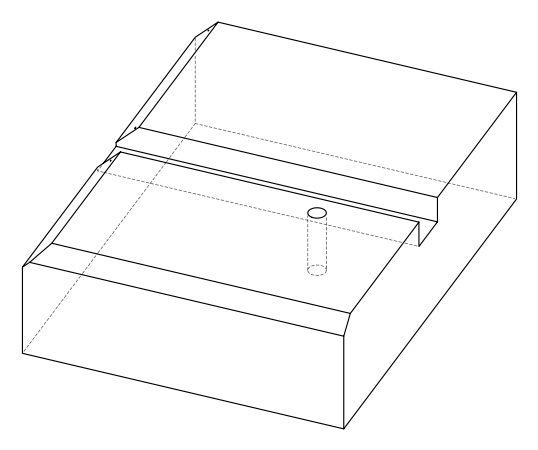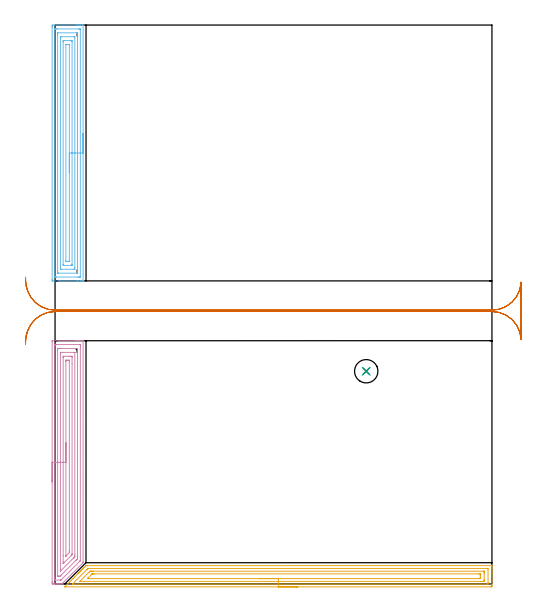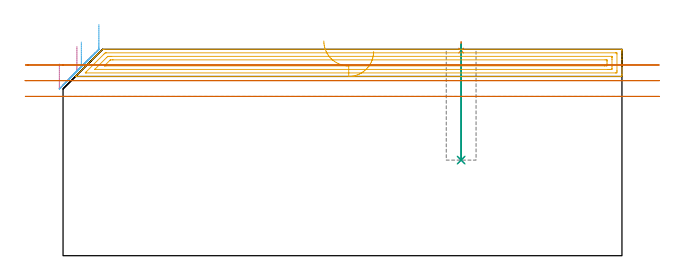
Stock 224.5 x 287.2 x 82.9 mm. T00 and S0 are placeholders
(PLAN: 7 operations, 4 tool changes, 23.7 min)
(1 SPOT_DRILL | STEP1POCKET | NXT0321_9005460120000 | 0.03 min | 1 mm3)
(2 DRILL_BLIND_HOLE_INTO_CENTER | STEP1POCKET | NXT0301_049 | 0.19 min | 2072 mm3)
(3 DRILL_TO_ENLARGE_BLIND_HOLE | STEP1POCKET | UGT0301_373 | 0.19 min | 2950 mm3)
(4 AREA_MILL | FG_CHAMFER_SURFACE | UGT0205_001 | 6.11 min | 16735 mm3)
(5 AREA_MILL_1 | FG_CHAMFER_SURFACE_1 | UGT0205_001 | 7.12 min | 12607 mm3)
(6 AREA_MILL_2 | FG_CHAMFER_SURFACE_2 | UGT0205_001 | 6.6 min | 17553 mm3)
(7 MILL_RECTANGULAR_SLOT | SLOT_RECTANGULAR | UGT0201_018 | Follow Part, ap 7.5, ae 75% | 3.47 min | 128403 mm3)
(TOOL NXT0321_9005460120000 | NC Spot Drill, 142deg, 12mm, Carbide, Uncoated | D12 PA142 FL30 Z2)
(TOOL NXT0301_049 | Carbide Drill 7.8mm [860.1-0780-039A1-MM 2214] | D7.8 PA140 FL53 Z2)
(TOOL UGT0301_373 | Twist Drill Flat Bottom 12 mm | D12 PA180 FL101 Z2)
(TOOL UGT0205_001 | Chamfer Mill 20 x 3 x 45 deg. | D20 FL50 Z2)
(TOOL UGT0201_018 | End mill 30 mm | D30 FL50 Z4)
(OP 1 SPOT_DRILL)
G17 G21 G94 G90
T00 M6
G54
G17 G0 G90 X159.9 Y109.3 S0 M3
G43 Z92.9 H0
G94 G81 G98 Z82.379 F250. R85.9
G80
M5
M2
(OP 2 DRILL_BLIND_HOLE_INTO_CENTER)
G17 G21 G94 G90
T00 M6
G54
G17 G0 G90 X159.9 Y109.3 S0 M3
G43 Z92.9 H1
G94 G81 G98 Z38.4 F250. R84.9
G80
M5
M2
(OP 3 DRILL_TO_ENLARGE_BLIND_HOLE)
G17 G21 G94 G90
T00 M6
G54
G17 G0 G90 X159.9 Y109.3 S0 M3
G43 Z92.9 H0
G94 G73 G98 Z38.4 F250. Q11.125 R84.9
G80
M5
M2
(OP 4 AREA_MILL)
G17 G21 G94 G90
T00 M6
G54
G17 G0 G90 X-1.5 Y52.5 S1061 M3
G43 Z92.9 H0
Z77.
G94 G1 Y52.538 Z76.128 F250.
Y52.652 Z75.264
Y52.841 Z74.412
Y53.103 Z73.58
Y53.437 Z72.774
Y53.84 Z72.
Y54.308 Z71.264
Y54.84 Z70.572
Y55.429 Z69.929
Y56.072 Z69.34
Y56.764 Z68.809
Y57.5 Z68.34
Y58.274 Z67.937
Y59.08 Z67.603
Y59.912 Z67.341
Y60.764 Z67.152
Y61.628 Z67.038
Y62.5 Z67.
Y124.416
X-1.495 Y124.852 Z67.003
X-1.491 Y124.99 Z67.006
X-1.349 Y125. Z67.148
X10.418 Z78.912
X11.026 Z79.524
X11.3 Z79.796
X11.908 Z80.405
X12.181 Z80.677
X12.728 Z81.227
X13.063 Z81.562
X13.945 Z82.444
X14.119 Y124.999 Z82.618
X14.394 Y124.99 Z82.893
X14.4 Y124.862 Z82.9
Y11.274
X14.394 Y10.903 Z82.89
X14.387 Y10.887 Z82.887
X3.658 Y0.158 Z72.154
X3.507 Y0.01 Z72.004
X3.374 Y0. Z71.874
X2.482 Z70.981
X2.147 Z70.646
X1.601 Z70.096
X1.327 Z69.824
X0.719 Z69.215
X0.446 Z68.943
X-0.163 Z68.331
X-0.74 Z67.754
X-1.045 Y0.001 Z67.45
X-1.258 Y0.004 Z67.237
X-1.491 Y0.009 Z67.005
X-1.494 Y0.129 Z67.002
X-1.499 Y0.584 Z67.001
X-1.5 Y1.044 Z67.
Y62.5
X-0.086 Z68.414
Y122.635
X-0.084 Y122.838 Z68.416
X-0.082 Y122.939 Z68.418
X-0.079 Y122.981 Z68.421
X-0.004 Y122.99 Z68.496
X0.359 Y122.998 Z68.859
X0.719 Y123. Z69.219
X1.239 Z69.739
X12.703 Y122.999 Z81.203
X12.891 Y122.994 Z81.391
X12.977 Y122.99 Z81.477
X12.984 Y122.714 Z81.484
X12.985 Y122.635 Z81.485
X12.986 Y121.822 Z81.486
X12.985 Y12.165 Z81.485
X12.981 Y11.963 Z81.481
X12.979 Y11.942 Z81.479
X12.964 Y11.921 Z81.464
X12.93 Y11.882 Z81.43
X12.868 Y11.818 Z81.368
X12.696 Y11.645 Z81.196
X3.364 Y2.314 Z71.864
X3.083 Y2.044 Z71.583
X3.037 Y2.01 Z71.537
X2.974 Y2.006 Z71.474
X2.843 Y2.001 Z71.343
X0.197 Z68.697
X0.009 Y2.006 Z68.509
X-0.077 Y2.01 Z68.423
X-0.084 Y2.286 Z68.416
X-0.085 Y2.365 Z68.415
X-0.086 Y3.178 Z68.414
Y62.5
X1.329 Z69.829
Y119.962
Y120.236
X1.334 Y120.853 Z69.834
X1.336 Y120.981 Z69.836
X1.461 Y120.994 Z69.961
X1.601 Y120.997 Z70.101
X2.337 Y121. Z70.837
X2.482 Z70.982
X11.3 Y120.999 Z79.8
X11.445 Y120.996 Z79.945
X11.541 Y120.991 Z80.041
X11.566 Y120.988 Z80.066
X11.567 Y120.976 Z80.067
X11.57 Y120.944 Z80.07
X11.571 Y120.853 Z80.071
Y13.947
Y13.673
X11.566 Y13.056 Z80.066
X11.565 Y12.991 Z80.065
X11.532 Y12.943 Z80.032
X11.473 Y12.88 Z79.973
X11.3 Y12.701 Z79.8
X11.034 Y12.433 Z79.534
X10.766 Y12.165 Z79.266
X3.057 Y4.457 Z71.557
X2.744 Y4.147 Z71.244
X2.608 Y4.02 Z71.108
X2.482 Y4.01 Z70.982
X1.745 Y4.001 Z70.245
X1.601 Z70.101
X1.455 Y4.004 Z69.955
X1.359 Y4.009 Z69.859
X1.334 Y4.013 Z69.834
X1.333 Y4.024 Z69.833
X1.33 Y4.056 Z69.83
X1.329 Y4.147 Z69.829
Y62.5
X2.743 Z71.243
Y117.917
X2.745 Y118.18 Z71.245
X2.749 Y118.801 Z71.249
X2.762 Y118.99 Z71.262
X3.435 Y119. Z71.935
X9.607 Z78.107
X9.958 Y118.997 Z78.458
X10.132 Y118.992 Z78.632
X10.15 Y118.99 Z78.65
X10.152 Y118.979 Z78.652
X10.155 Y118.948 Z78.655
X10.156 Y118.901 Z78.656
X10.157 Y14.838 Z78.657
X10.155 Y14.212 Z78.655
X10.153 Y14.079 Z78.653
X10.15 Y14.018 Z78.65
X10.09 Y13.947 Z78.59
X9.814 Y13.666 Z78.314
X9.536 Y13.385 Z78.036
X9.373 Y13.221 Z77.873
X2.872 Y6.721 Z71.372
X2.839 Y6.69 Z71.339
X2.791 Y6.648 Z71.291
X2.75 Y6.612 Z71.25
X2.748 Y6.655 Z71.248
X2.745 Y6.82 Z71.245
X2.743 Y7.091 Z71.243
Y7.447
Y62.5
X4.157 Z72.657
Y116.488
X4.159 Y116.578 Z72.659
X4.164 Y116.757 Z72.664
X4.178 Y116.99 Z72.678
X4.246 Y116.993 Z72.746
X4.534 Y116.998 Z73.034
X6.891 Y117. Z75.391
X7.773 Z76.273
X8.06 Y116.999 Z76.56
X8.654 Y116.992 Z77.154
X8.732 Y116.99 Z77.232
X8.739 Y116.668 Z77.239
X8.742 Y116.488 Z77.242
X8.743 Y113.166 Z77.243
X8.742 Y15.549 Z77.242
X8.739 Y15.37 Z77.239
X8.733 Y15.043 Z77.233
X8.654 Y14.957 Z77.154
X8.597 Y14.896 Z77.097
X8.539 Y14.838 Z77.039
X4.608 Y10.908 Z73.108
X4.246 Y10.549 Z72.746
X4.16 Y10.47 Z72.66
X4.159 Y10.471 Z72.659
X4.158 Y10.472 Z72.658
X4.157 Y11.274 Z72.657
Y14.476
Y62.5
X5.571 Z74.071
Y114.168
X5.572 Y114.617 Z74.072
X5.575 Y114.838 Z74.075
X5.578 Y114.947 Z74.078
X5.582 Y114.991 Z74.082
X5.635 Y114.995 Z74.135
X6.009 Y114.998 Z74.509
X6.512 Y115. Z75.012
X6.891 Y114.997 Z75.391
X7.27 Y114.992 Z75.77
X7.315 Y114.99 Z75.815
X7.322 Y114.959 Z75.822
X7.325 Y114.882 Z75.825
X7.328 Y114.764 Z75.828
X7.329 Y114.617 Z75.829
Y114.174
X7.328 Y17.068 Z75.828
X7.326 Y16.619 Z75.826
X7.322 Y16.184 Z75.822
X7.316 Y16.075 Z75.816
X6.936 Y15.683 Z75.436
X6.009 Y14.757 Z74.509
X5.605 Y14.356 Z74.105
X5.585 Y14.34 Z74.085
X5.578 Y14.338 Z74.078
X5.575 Y14.343 Z74.075
X5.573 Y14.356 Z74.073
X5.572 Y14.389 Z74.072
X5.571 Y62.5 Z74.071
Y63.372 Z74.109
Y64.236 Z74.223
Y65.088 Z74.412
Y65.92 Z74.674
Y66.726 Z75.008
Y67.5 Z75.411
Y68.236 Z75.88
Y68.928 Z76.411
Y69.571 Z77.
Y70.16 Z77.643
Y70.692 Z78.335
Y71.16 Z79.071
Y71.563 Z79.845
Y71.897 Z80.651
Y72.159 Z81.483
Y72.348 Z82.335
Y72.462 Z83.2
Y72.5 Z84.071
G0 Z92.9
M5
M2
(OP 5 AREA_MILL_1)
G17 G21 G94 G90
T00 M6
G54
G17 G0 G90 X124.75 Y-1.5 S1061 M3
G43 Z92.9 H0
Z82.
G94 G1 X124.712 Z81.128 F250.
X124.598 Z80.263
X124.409 Z79.412
X124.147 Z78.58
X123.813 Z77.774
X123.41 Z77.
X122.942 Z76.264
X122.411 Z75.572
X121.821 Z74.929
X121.178 Z74.34
X120.486 Z73.808
X119.75 Z73.34
X118.976 Z72.937
X118.17 Z72.603
X117.338 Z72.341
X116.487 Z72.152
X115.622 Z72.038
X114.75 Z72.
X5.186 Y-1.499 Z72.001
X5.129 Y-1.498 Z72.002
X5.012 Y-1.491 Z72.005
X5.115 Y-1.385 Z72.113
X5.186 Y-1.313 Z72.184
X6.293 Y-0.207 Z73.293
X7.422 Y0.922 Z74.421
X8.316 Y1.816 Z75.316
X9.211 Y2.711 Z76.21
X10.105 Y3.605 Z77.105
X11.783 Y5.284 Z78.782
X11.894 Y5.396 Z78.892
X12.232 Y5.732 Z79.232
X12.446 Y5.946 Z79.446
X12.672 Y6.173 Z79.671
X12.788 Y6.29 Z79.786
X13.142 Y6.642 Z80.142
X13.325 Y6.825 Z80.325
X13.561 Y7.062 Z80.56
X13.683 Y7.184 Z80.681
X14.053 Y7.553 Z81.052
X14.204 Y7.704 Z81.204
X14.745 Y8.248 Z81.742
X15.024 Y8.524 Z82.024
X15.083 Y8.583 Z82.083
X15.804 Y9.304 Z82.802
X15.905 Y9.399 Z82.886
X16.366 Y9.4 Z82.9
X224.314
X224.49 Y9.397 Z82.888
X224.493 Y9.354 Z82.846
X224.5 Y8.936 Z82.436
Y8.689 Z82.189
Y7.951 Z81.446
Y6.693 Z80.19
Y5.284 Z78.779
Y-0.68 Z72.817
X224.498 Y-0.94 Z72.557
X224.492 Y-1.492 Z72.006
X224.424 Y-1.494 Z72.003
X223.867 Y-1.5 Z72.
X114.75
Y-0.086 Z73.414
X9.244 Y-0.085 Z73.415
X9.211 Y-0.083 Z73.417
X8.91 Y-0.051 Z73.449
X9.056 Y0.103 Z73.603
X9.211 Y0.261 Z73.761
X16.366 Y7.416 Z80.916
X16.636 Y7.683 Z81.183
X16.913 Y7.951 Z81.451
X17.228 Y7.984 Z81.484
X17.26 Y7.985 Z81.485
X222.044
X222.078 Y7.984 Z81.484
X222.49 Y7.951 Z81.451
X222.499 Y7.534 Z81.034
X222.5 Y0.838 Z74.338
X222.499 Y0.42 Z73.92
X222.49 Y-0.051 Z73.449
X222.111 Y-0.084 Z73.416
X222.078 Y-0.085 Z73.415
X114.75 Y-0.086 Z73.414
Y1.328 Z74.828
X12.84 Y1.329 Z74.829
X12.788 Y1.33 Z74.83
X12.767 Y1.332 Z74.832
X12.75 Y1.335 Z74.835
X12.758 Y1.351 Z74.851
X12.769 Y1.367 Z74.867
X12.788 Y1.389 Z74.889
X17.574 Y6.173 Z79.673
X17.867 Y6.459 Z79.959
X17.965 Y6.554 Z80.054
X18.155 Y6.564 Z80.064
X18.651 Y6.569 Z80.069
X19.049 Y6.571 Z80.071
X19.543
X220.29
X220.423 Y6.569 Z80.069
X220.471 Y6.567 Z80.067
X220.49 Y6.565 Z80.065
X220.493 Y6.521 Z80.021
X220.497 Y6.382 Z79.882
X220.499 Y6.173 Z79.673
X220.5 Y5.964 Z79.464
Y5.284 Z78.784
Y2.407 Z75.907
X220.497 Y1.727 Z75.227
X220.494 Y1.524 Z75.024
X220.481 Y1.335 Z74.835
X220.29 Y1.333 Z74.833
X219.795 Y1.33 Z74.83
X219.395 Y1.329 Z74.829
X218.902 Y1.328 Z74.828
X114.75
Y2.743 Z76.243
X17.26
X17.132 Y2.744 Z76.244
X16.672 Y2.75 Z76.25
X16.612 Y2.753 Z76.253
X16.647 Y2.791 Z76.291
X16.71 Y2.859 Z76.359
X16.788 Y2.938 Z76.438
X16.861 Y3.013 Z76.513
X18.78 Y4.931 Z78.431
X18.889 Y5.037 Z78.537
X18.964 Y5.108 Z78.608
X19.007 Y5.146 Z78.646
X19.049 Y5.15 Z78.65
X19.18 Y5.153 Z78.653
X19.943 Y5.157 Z78.657
X20.071
X217.734
X218.405 Y5.152 Z78.652
X218.477 Y5.15 Z78.65
X218.49 Y5.06 Z78.56
X218.494 Y4.839 Z78.339
X218.5 Y4.395 Z77.895
Y3.506 Z77.006
X218.494 Y3.061 Z76.561
X218.49 Y2.84 Z76.34
X218.474 Y2.749 Z76.249
X218.369 Y2.747 Z76.247
X217.606 Y2.743 Z76.243
X217.479
X114.75
X113.879 Z76.281
X113.014 Z76.395
X112.162 Z76.583
X111.33 Z76.846
X110.524 Z77.18
X109.75 Z77.582
X109.014 Z78.051
X108.322 Z78.582
X107.679 Z79.172
X107.09 Z79.815
X106.559 Z80.507
X106.09 Z81.243
X105.687 Z82.017
X105.353 Z82.822
X105.091 Z83.654
X104.902 Z84.506
X104.788 Z85.371
X104.75 Z86.243
G0 Z92.9
M5
M2
(OP 6 AREA_MILL_2)
G17 G21 G94 G90
T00 M6
G54
G17 G0 G90 X14.4 Y231.45 S1061 M3
G43 Z92.9 H0
G94 G1 Y231.412 Z92.028 F250.
Y231.298 Z91.163
Y231.109 Z90.312
Y230.847 Z89.48
Y230.513 Z88.674
Y230.11 Z87.9
Y229.642 Z87.164
Y229.11 Z86.472
Y228.521 Z85.829
Y227.878 Z85.24
Y227.186 Z84.708
Y226.45 Z84.24
Y225.676 Z83.837
Y224.87 Z83.503
Y224.038 Z83.241
Y223.187 Z83.052
Y222.322 Z82.938
Y221.45 Z82.9
Y155.858
X14.397 Y155.708 Z82.888
X14.395 Y155.706 Z82.886
X14.076 Y155.7 Z82.576
X13.689 Z82.189
X13.063 Z81.558
X11.868 Z80.365
X11.299 Z79.793
X2.517 Z71.014
X-1.26 Z67.237
X-1.33 Y155.701 Z67.167
X-1.492 Y155.71 Z67.006
X-1.499 Y155.872 Z66.999
X-1.5 Y156.305 Z67.
Y286.164
X-1.499 Y286.595 Z67.001
X-1.495 Y287.051 Z67.003
X-1.491 Y287.191 Z67.006
X-1.045 Y287.2 Z67.453
X10.702 Z79.197
X11.299 Z79.793
X11.868 Z80.365
X12.181 Z80.677
X12.75 Z81.246
X13.063 Z81.558
X14.077 Z82.576
X14.395 Y287.194 Z82.886
X14.397 Y287.193 Z82.888
X14.4 Y287.041 Z82.9
Y221.45
X12.986 Z81.486
X12.985 Y157.886 Z81.485
X12.984 Y157.784 Z81.484
X12.981 Y157.734 Z81.481
X12.98 Y157.717 Z81.48
X12.95 Y157.71 Z81.45
X12.564 Y157.702 Z81.064
X12.181 Y157.701 Z80.681
X11.684 Y157.7 Z80.184
X0.719 Y157.701 Z69.219
X0.219 Y157.703 Z68.719
X0.014 Y157.71 Z68.514
X-0.079 Y157.723 Z68.421
X-0.084 Y158.01 Z68.416
X-0.085 Y158.09 Z68.415
Y285.014
X-0.084 Y285.116 Z68.416
X-0.081 Y285.166 Z68.419
X-0.08 Y285.183 Z68.42
X-0.05 Y285.19 Z68.45
X0.336 Y285.198 Z68.836
X0.719 Y285.199 Z69.219
X1.216 Y285.2 Z69.716
X12.181 Y285.199 Z80.681
X12.681 Y285.197 Z81.181
X12.886 Y285.19 Z81.386
X12.979 Y285.177 Z81.479
X12.984 Y284.89 Z81.484
X12.985 Y284.81 Z81.485
X12.986 Y221.45 Z81.486
X11.572 Z80.072
X11.571 Y160.492 Z80.071
X11.569 Y159.874 Z80.069
X11.567 Y159.738 Z80.067
X11.565 Y159.712 Z80.065
X11.529 Y159.707 Z80.029
X11.47 Y159.701 Z79.97
X1.772 Y159.7 Z70.272
X1.601 Y159.704 Z70.101
X1.429 Y159.71 Z69.929
X1.335 Y159.719 Z69.835
X1.332 Y159.783 Z69.832
X1.33 Y159.874 Z69.83
X1.329 Y160.149 Z69.829
X1.328 Y160.767 Z69.828
X1.329 Y282.408 Z69.829
X1.331 Y283.026 Z69.831
X1.333 Y283.162 Z69.833
X1.335 Y283.188 Z69.835
X1.371 Y283.193 Z69.871
X1.43 Y283.199 Z69.93
X11.128 Y283.2 Z79.628
X11.299 Y283.196 Z79.799
X11.471 Y283.19 Z79.971
X11.565 Y283.181 Z80.065
X11.568 Y283.117 Z80.068
X11.57 Y283.026 Z80.07
X11.571 Y282.751 Z80.071
X11.572 Y282.133 Z80.072
Y221.45
X10.157 Z78.657
Y162.552
X10.154 Y161.926 Z78.654
X10.15 Y161.723 Z78.65
X9.956 Y161.71 Z78.456
X9.536 Y161.701 Z78.036
X9.496 Y161.7 Z77.996
X3.323 Z71.823
X2.937 Y161.705 Z71.437
X2.75 Y161.71 Z71.25
X2.747 Y161.818 Z71.247
X2.743 Y162.287 Z71.243
Y280.348
X2.746 Y280.974 Z71.246
X2.75 Y281.177 Z71.25
X2.944 Y281.19 Z71.444
X3.364 Y281.199 Z71.864
X3.404 Y281.2 Z71.904
X9.577 Z78.077
X9.963 Y281.195 Z78.463
X10.15 Y281.19 Z78.65
X10.153 Y281.082 Z78.653
X10.157 Y280.613 Z78.657
Y221.45
X8.743 Z77.243
Y164.247
X8.742 Y164.157 Z77.242
X8.737 Y163.977 Z77.237
X8.726 Y163.71 Z77.226
X8.654 Y163.706 Z77.154
X8.401 Y163.701 Z76.901
X4.874 Z73.374
X4.246 Y163.71 Z72.746
X4.164 Y163.717 Z72.664
X4.159 Y164.067 Z72.659
X4.157 Y164.246 Z72.657
Y278.653
X4.158 Y278.743 Z72.658
X4.163 Y278.923 Z72.663
X4.174 Y279.19 Z72.674
X4.246 Y279.194 Z72.746
X4.499 Y279.199 Z72.999
X8.026 Z76.526
X8.654 Y279.19 Z77.154
X8.736 Y279.183 Z77.236
X8.741 Y278.833 Z77.241
X8.743 Y278.654 Z77.243
Y221.45
X7.329 Z75.829
X7.328 Y165.899 Z75.828
X7.327 Y165.789 Z75.827
X7.324 Y165.734 Z75.824
X7.322 Y165.714 Z75.822
X7.299 Y165.708 Z75.799
X6.891 Y165.703 Z75.391
X6.425 Y165.701 Z74.925
X6.009 Y165.704 Z74.509
X5.594 Y165.71 Z74.094
X5.577 Y165.713 Z74.077
X5.575 Y165.731 Z74.075
X5.573 Y165.776 Z74.073
X5.572 Y165.855 Z74.072
X5.571 Y165.973 Z74.071
X5.572 Y277.001 Z74.072
X5.573 Y277.111 Z74.073
X5.576 Y277.166 Z74.076
X5.578 Y277.186 Z74.078
X5.601 Y277.192 Z74.101
X6.009 Y277.197 Z74.509
X6.475 Y277.199 Z74.975
X6.891 Y277.196 Z75.391
X7.306 Y277.19 Z75.806
X7.323 Y277.187 Z75.823
X7.325 Y277.169 Z75.825
X7.327 Y277.124 Z75.827
X7.328 Y277.045 Z75.828
X7.329 Y276.927 Z75.829
Y221.45
Y220.578 Z75.867
Y219.714 Z75.981
Y218.862 Z76.17
Y218.03 Z76.432
Y217.224 Z76.766
Y216.45 Z77.169
Y215.714 Z77.637
Y215.022 Z78.168
Y214.379 Z78.758
Y213.79 Z79.401
Y213.259 Z80.093
Y212.79 Z80.829
Y212.387 Z81.603
Y212.053 Z82.409
Y211.791 Z83.241
Y211.602 Z84.092
Y211.488 Z84.957
Y211.45 Z85.829
G0 Z92.9
M5
M2
(OP 7 MILL_RECTANGULAR_SLOT)
G17 G21 G94 G90
T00 M6
G54
G17 G0 G90 X-15.136 Y127.217 S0 M3
G43 Z92.9 H0
Z76.6
G94 G1 X-14.127 Y130.043 F250.
G2 X0. Y140. R15. F500.
G1 X224.5
G2 X239.49 Y125.548 R15.
G1 Y155.152
G2 X224.5 Y140.7 R15.
G1 X0.
G2 X-14.126 Y150.655 R15.
G1 X-15.135 Y153.48 F250.
G0 X-15.286 Y124.426 Z70.3
G1 X-14.809 Y127.387
G2 X0. Y140. R15. F500.
G1 X224.5
G2 X239.47 Y125.948 R15.
G1 X239.5
Y154.752
X239.47
G2 X224.5 Y140.7 R15.
G1 X0.
G2 X-14.809 Y153.313 R15.
G1 X-15.286 Y156.275 F250.
G0 X-15.16 Y122.954 Z64.
G1 X-14.97 Y125.948
G2 X0. Y140. R15. F500.
G1 X224.5
G2 X239.47 Y125.948 R15.
G1 X239.5
Y154.752
X239.47
G2 X224.5 Y140.7 R15.
G1 X0.
G2 X-14.97 Y154.752 R15.
G1 X-15.16 Y157.746 F250.
G0 Z92.9
M5
M2
